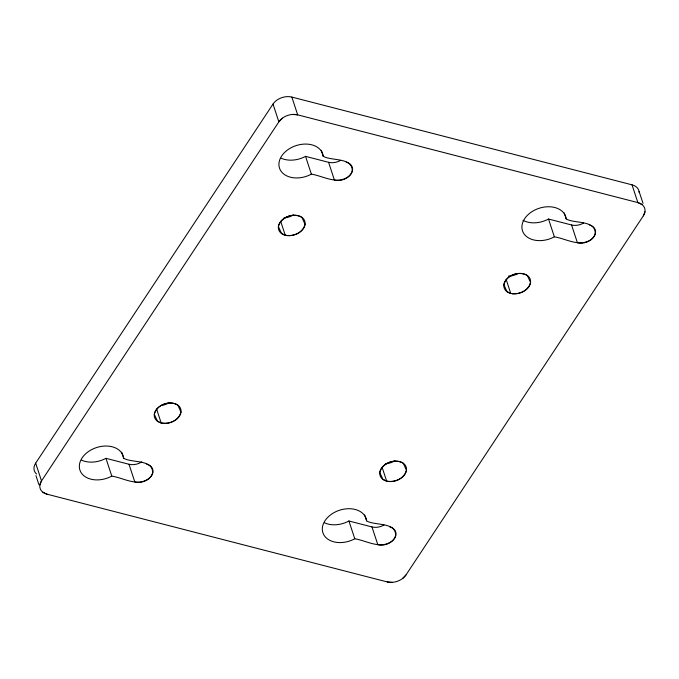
<?xml version="1.0" encoding="UTF-8"?>
<svg xmlns="http://www.w3.org/2000/svg" width="679" height="679" viewBox="0 0 679 679"><rect width="100%" height="100%" fill="white"/><g stroke="black" fill="none" stroke-linecap="round" stroke-linejoin="round"><path stroke-width="1.02" d="M39.874 485.035L41.512 480.919L278.857 121.838L282.337 118.205M644.965 211.746L643.336 215.854L405.991 574.943L402.503 578.576M36.522 474.035A14.217 10.117 -18.2 0 1 35.664 463.146L273.009 104.057A14.217 10.117 -18.2 0 1 291.843 97.08L632.03 184.832A14.217 10.117 -18.2 0 1 639.202 192.598M292.53 114.428L297.691 114.853L637.87 202.605L642.011 204.574M392.309 582.353L387.157 581.92L46.97 494.168L42.836 492.199M285.256 235.231C293.218 236.827 303.097 232.727 305.032 224.291L301.917 217.424C293.701 212.323 280.69 216.991 278.415 226.591L281.53 233.457L285.256 235.231L280.707 221.405M510.735 293.396C518.697 294.992 528.576 290.892 530.511 282.456L527.396 275.589C519.18 270.488 506.169 275.148 503.894 284.756L507.009 291.622L510.735 293.396L506.186 279.57M161.169 422.958C169.13 424.553 179.01 420.454 180.953 412.017L177.839 405.159C169.623 400.05 156.611 404.718 154.328 414.317L157.452 421.184L161.169 422.958L156.628 409.131M386.648 481.122C394.609 482.718 404.489 478.619 406.432 470.182L403.318 463.316C395.102 458.215 382.09 462.883 379.807 472.482L382.931 479.349L386.648 481.122L382.107 467.296M323.212 156.229C331.038 161.212 352.859 157.061 352.214 170.913A12.604 8.98 -18.2 0 1 348.505 176.515C337.056 185.112 323.425 176.056 311.381 174.138A22.738 16.194 -18.2 0 1 280.249 169.886A22.738 16.194 -18.2 0 1 296.35 145.527A22.738 16.194 -18.2 0 1 323.212 156.229L321.269 150.305M566.201 218.91C574.018 223.892 595.839 219.733 595.194 233.593A12.604 8.98 -18.2 0 1 591.494 239.195C580.036 247.793 566.413 238.736 554.361 236.818A22.738 16.194 -18.2 0 1 523.237 232.566A22.738 16.194 -18.2 0 1 539.338 208.207A22.738 16.194 -18.2 0 1 566.201 218.91L564.249 212.985M281.191 158.224A22.738 16.194 -18.2 0 0 305.533 156.357L328.585 162.306A12.578 8.954 -18.2 0 0 340.595 160.388M522.966 220.293A22.738 16.194 -18.2 0 0 548.522 219.037L571.565 224.987A12.578 8.954 -18.2 0 0 583.584 223.06M123.629 458.189C131.446 463.18 153.267 459.021 152.622 472.873A12.604 8.98 -18.2 0 1 148.922 478.474C137.464 487.081 123.841 478.016 111.789 476.098A22.738 16.194 -18.2 0 1 80.665 471.846A22.738 16.194 -18.2 0 1 96.758 447.486A22.738 16.194 -18.2 0 1 123.629 458.189L121.677 452.265M366.609 520.869C374.435 525.852 396.256 521.701 395.611 535.553A12.604 8.98 -18.2 0 1 391.902 541.155C380.452 549.752 366.83 540.696 354.777 538.778A22.738 16.194 -18.2 0 1 323.645 534.526A22.738 16.194 -18.2 0 1 339.746 510.167A22.738 16.194 -18.2 0 1 366.609 520.869L364.665 514.945M81.607 460.192A22.738 16.194 -18.2 0 0 105.949 458.317L128.993 464.266A12.578 8.954 -18.2 0 0 141.767 461.873M324.587 522.864A22.738 16.194 -18.2 0 0 348.93 520.997L371.982 526.946A12.578 8.954 -18.2 0 0 383.991 525.02M639.1 191.537L643.047 203.344M632.03 184.832L637.87 202.605A14.217 10.117 -18.2 0 1 643.336 215.854M571.565 224.987L577.413 242.759A12.578 8.954 -18.2 0 0 594.083 236.581A12.578 8.954 -18.2 0 0 589.245 224.859M548.522 219.037L554.361 236.818M328.585 162.306L334.424 180.079A12.578 8.954 -18.2 0 0 351.094 173.9A12.578 8.954 -18.2 0 0 346.265 162.179M291.843 97.08L297.691 114.853A14.217 10.117 -18.2 0 0 278.857 121.838L273.009 104.057M305.533 156.357L311.381 174.138M371.982 526.946L377.83 544.719A12.578 8.954 -18.2 0 0 394.491 538.54A12.578 8.954 -18.2 0 0 389.661 526.819M348.93 520.997L354.777 538.778M128.993 464.266L134.841 482.039A12.578 8.954 -18.2 0 0 151.51 475.86A12.578 8.954 -18.2 0 0 146.672 464.139M105.949 458.317L111.789 476.098M35.664 463.146L41.512 480.919A14.217 10.117 -18.2 0 0 46.97 494.168M35.953 475.656L38.881 484.551M405.991 574.943A14.217 10.117 -18.2 0 1 387.157 581.92M518.026 273.518A13.75 9.795 -18.2 0 1 508.554 276.073M394.771 460.727A13.75 9.795 -18.2 0 1 385.434 463.782M168.46 403.08A13.75 9.795 -18.2 0 1 160.931 405.541M293.379 214.836A13.75 9.795 -18.2 0 1 284.034 217.891M512.823 293.769A13.75 9.795 -18.2 0 0 530.375 279.68A13.75 9.795 -18.2 0 0 508.41 277.38A13.75 9.795 -18.2 0 0 512.823 293.769M388.736 481.496A13.75 9.795 -18.2 0 0 406.297 467.407A13.75 9.795 -18.2 0 0 384.331 465.107A13.75 9.795 -18.2 0 0 388.736 481.496M163.257 423.331A13.75 9.795 -18.2 0 0 180.818 409.242A13.75 9.795 -18.2 0 0 158.852 406.942A13.75 9.795 -18.2 0 0 163.257 423.331M287.344 235.605A13.75 9.795 -18.2 0 0 304.896 221.515A13.75 9.795 -18.2 0 0 282.931 219.215A13.75 9.795 -18.2 0 0 287.344 235.605"/></g></svg>
